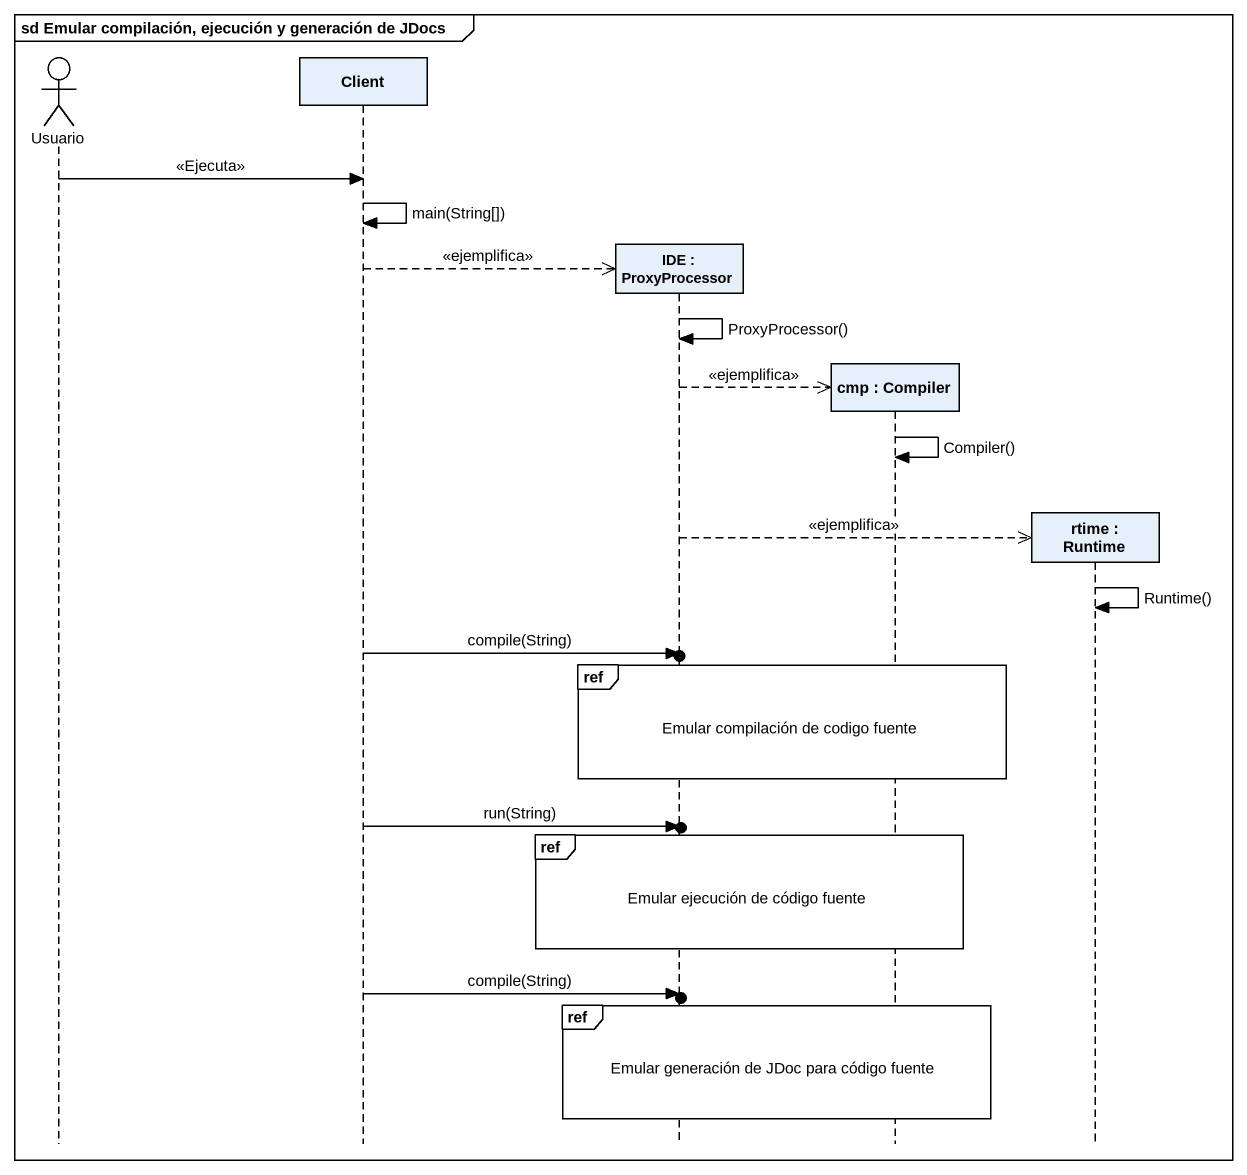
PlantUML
@startuml
mainframe sd Emular compilación, ejecución y generación de JDocs
hide footbox
actor Usuario
participant Client
participant "IDE : ProxyProcessor" as IDE
participant "cmp : Compiler" as cmp
participant "rtime : Runtime" as rtime

Usuario -> Client : <<Ejecuta>>
Client -> Client : main(String[])
Client -->> IDE ** : <<ejemplifica>>
IDE -> IDE : ProxyProcessor()
IDE -->> cmp ** : <<ejemplifica>>
cmp -> cmp : Compiler()
IDE -->> rtime ** : <<ejemplifica>>
rtime -> rtime : Runtime()
Client -> IDE : compile(String)
ref over IDE, cmp : Emular compilación de codigo fuente
Client -> IDE : run(String)
ref over IDE, cmp : Emular ejecución de código fuente
Client -> IDE : compile(String)
ref over IDE, cmp : Emular generación de JDoc para código fuente
@enduml
